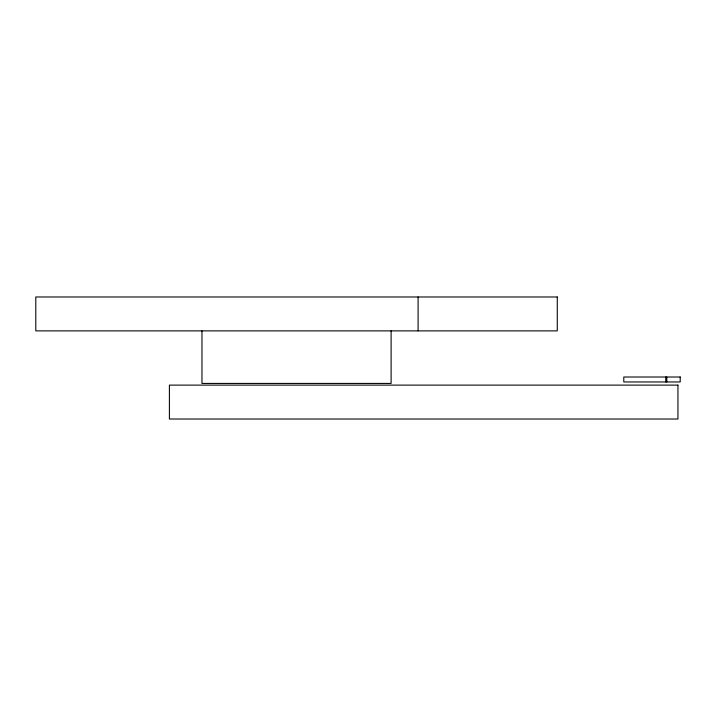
<?xml version="1.0" encoding="UTF-8"?>
<svg xmlns="http://www.w3.org/2000/svg" width="716" height="716" viewBox="0 0 716 716"><rect width="100%" height="100%" fill="white"/><g stroke="black" fill="none" stroke-linecap="round" stroke-linejoin="round"><path stroke-width="1.07" d="M666.793 377.01L666.793 381.959M665.782 377.01L665.782 381.959M418.099 296.979L418.099 330.882M391.106 330.882L391.106 383.427L201.966 383.427L201.966 330.882M557.272 296.979L35.8 296.979L35.8 330.882L557.272 330.882L557.272 296.979M680.2 377.01L623.788 377.01L623.788 381.959L680.2 381.959L680.2 377.01M677.945 385.119L169.397 385.119L169.397 419.021L677.945 419.021L677.945 385.119"/></g></svg>
